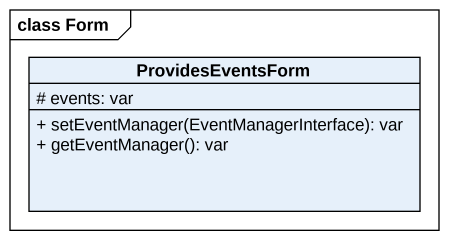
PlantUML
@startuml
mainframe class Form
hide circle
hide empty members
skinparam classAttributeIconSize 0
class ProvidesEventsForm {
  # events: var
  + setEventManager(EventManagerInterface): var
  + getEventManager(): var
}
@enduml
